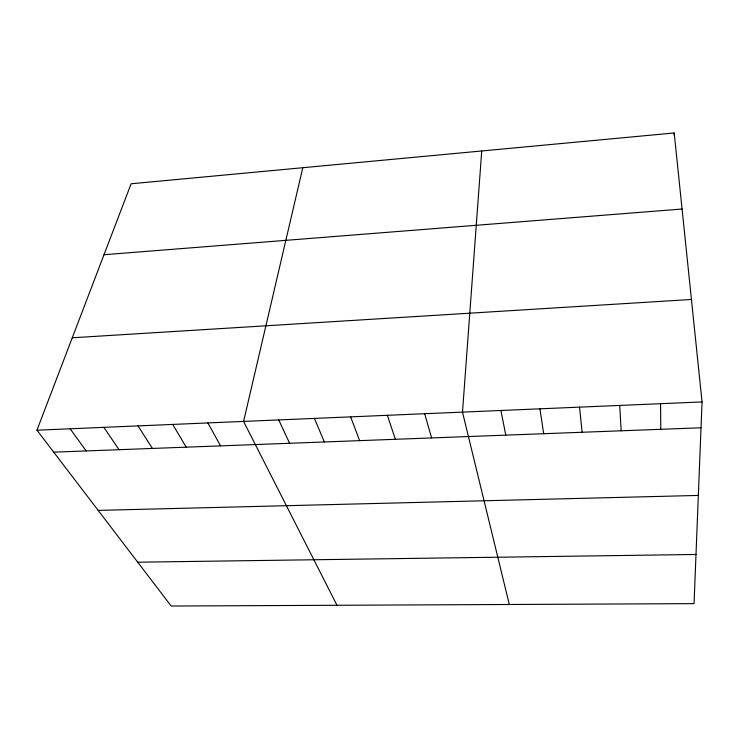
<?xml version="1.0" encoding="UTF-8"?>
<svg xmlns="http://www.w3.org/2000/svg" width="739" height="739" viewBox="0 0 739 739"><rect width="100%" height="100%" fill="white"/><g stroke="black" fill="none" stroke-linecap="round" stroke-linejoin="round"><path stroke-width="1.11" d="M674.19 135.246L674.199 132.965L131.108 183.78L36.95 430.2L171.171 606.035L694.05 603.643L702.05 401.933L674.199 132.965M481.736 150.978L462.494 412.113L509.31 604.484M302.796 167.716L243.584 421.415L336.993 605.278M103.996 254.724L682.069 209.017M72.256 337.788L691.436 299.471M36.95 430.2L702.05 401.933M53.707 452.157L701.025 427.789M98.167 510.39L698.346 495.435M137.703 562.194L695.999 554.481M70.159 428.786L86.149 450.938M103.848 427.354L119.044 449.7M138.027 425.904L152.4 448.444M172.695 424.426L186.228 447.169M207.881 422.939L220.545 445.876M278.751 419.928L289.614 443.28M314.426 418.403L324.366 441.968M350.628 416.87L359.616 440.647M387.365 415.309L395.365 439.299M424.648 413.72L431.641 437.931M500.903 410.487L505.781 435.142M539.913 408.824L543.673 433.719M579.515 407.143L582.129 432.269M619.725 405.434L621.166 430.8M660.564 403.697L660.795 429.304"/></g></svg>
